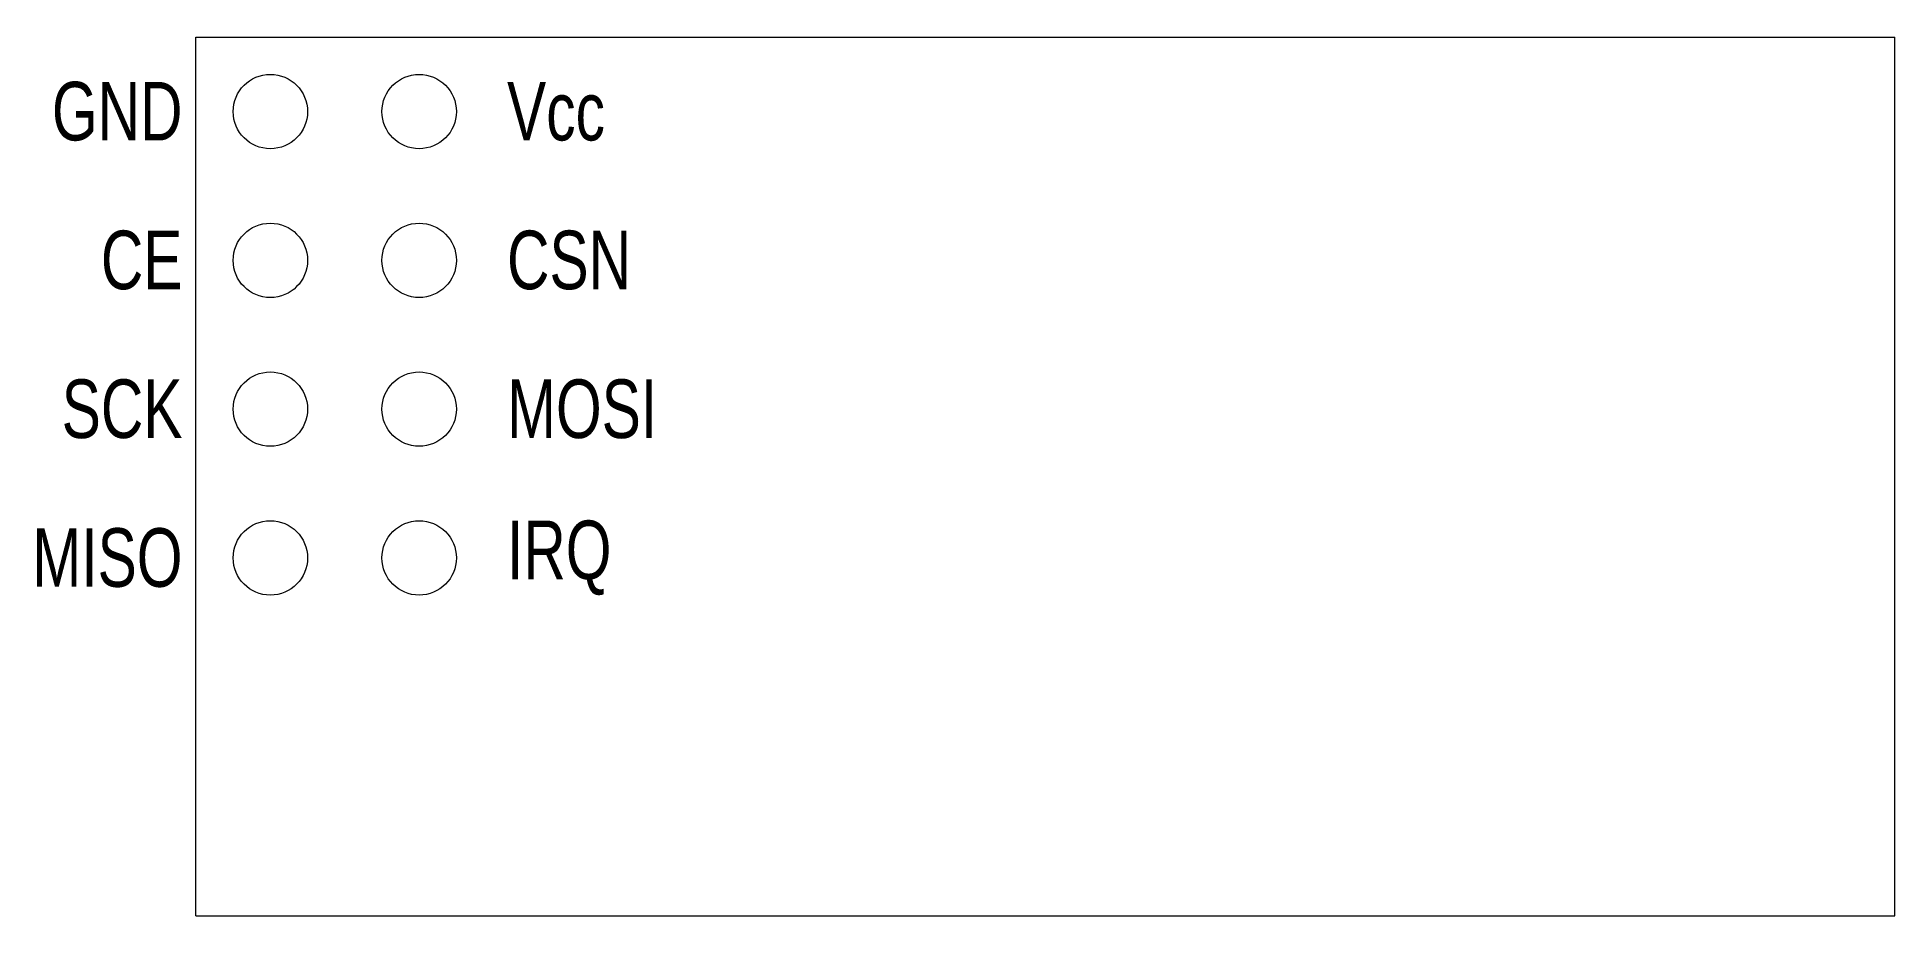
# Model space of a CAD drawing. Header units: millimetres. Extents: x -2.7 to 29, y 0 to 15.
import ezdxf

# ---------------------------------------------------------------- set-up
doc = ezdxf.new("R2010")
doc.units = ezdxf.units.MM
doc.layers.add('IM-nRF24L01_Board', color=2, linetype='CONTINUOUS', lineweight=0)
doc.layers.add('IM-nRF24L01_Pins', color=4, linetype='CONTINUOUS', lineweight=0)
doc.styles.get("Standard").update_dxf_attribs({"font": 'txt', "width": 0.75})

msp = doc.modelspace()

# ---------------------------------------------------------------- linework, layer by layer
at = {"layer": 'IM-nRF24L01_Board'}
for p, q in [((0, 0), (0, 15)), ((0, 15), (29, 15)), ((29, 0), (29, 15)), ((0, 0), (29, 0))]:
    msp.add_line(p, q, dxfattribs=at)
at = {"layer": 'IM-nRF24L01_Pins'}
for centre in [(1.27, 13.73), (3.81, 13.73), (1.27, 11.19), (3.81, 11.19), (1.27, 8.65), (3.81, 8.65), (1.27, 6.11), (3.81, 6.11)]:
    msp.add_circle(centre, 0.635, dxfattribs=at)

# ---------------------------------------------------------------- texts
at = {"layer": 'IM-nRF24L01_Pins', "char_height": 1, "width": 100}
for s, insert, attachment_point in [('GND', (-0.23, 13.73), 6), ('Vcc', (5.31, 13.73), 4), ('CE', (-0.23, 11.19), 6), ('CSN', (5.31, 11.19), 4), ('SCK', (-0.23, 8.65), 6), ('MOSI', (5.31, 8.65), 4), ('IRQ', (5.31, 6.11), 4), ('MISO', (-0.23, 6.11), 6)]:
    msp.add_mtext(s, dxfattribs=dict(at, insert=insert, attachment_point=attachment_point))

doc.saveas('drawing.dxf')
